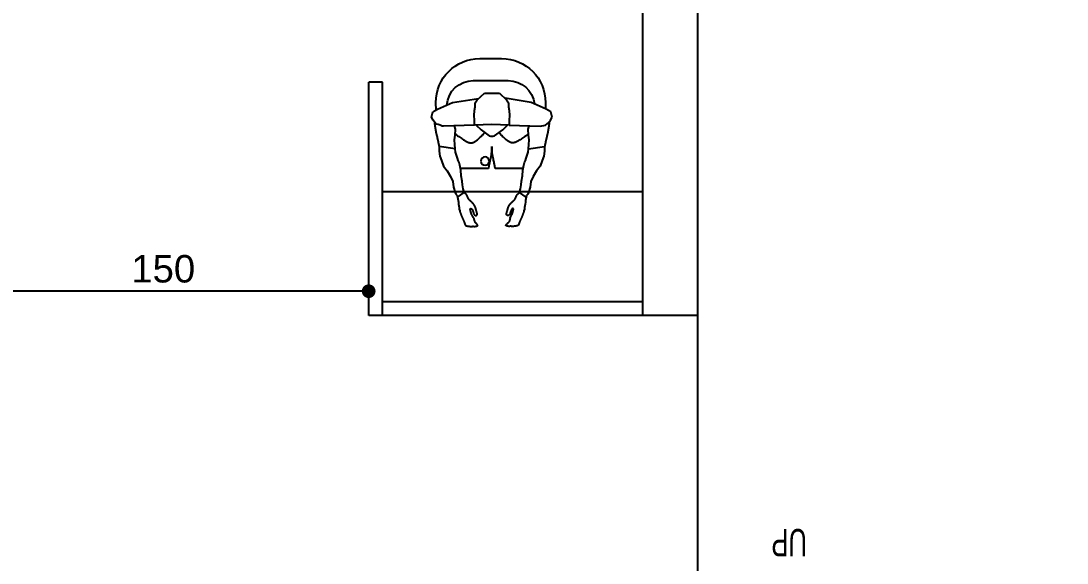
# Model space of a CAD drawing. Header units: centimetres. Extents: x 370416 to 395283, y 44791 to 69658.
# Drawn here: x 380770.8 to 381152.2, y 56873.3 to 57070.8 of the extents above; entities that cross this region are included whole.
import ezdxf

# ---------------------------------------------------------------- set-up
doc = ezdxf.new("R2010")
doc.units = ezdxf.units.CM
doc.header["$PDMODE"] = 2
doc.header["$PDSIZE"] = -10
doc.layers.add('A-DIM', color=2, linetype='Continuous')
doc.layers.add('AR-FURNITURE', color=251, linetype='Continuous')
doc.styles.add('DTL RAA50', font='GOTHIC.TTF', dxfattribs={"width": 0.7, "height": 12})
doc.styles.add('TREE', font='arial.ttf')
doc.dimstyles.new('arc', dxfattribs={"dimtxt": 10, "dimasz": 5, "dimexe": 15, "dimexo": 2.5, "dimgap": 3, "dimtad": 1, "dimdec": 0, "dimzin": 0, "dimtxsty": 'TREE', "dimblk": 'DOT', "dimcen": 15, "dimdle": 0.5, "dimclrd": 256, "dimclre": 8, "dimclrt": 256, "dimadec": 0, "dimazin": 0, "dimtfac": 1, "dimtdec": 0, "dimtofl": 0, "dimtmove": 1, "dimatfit": 0, "dimldrblk": 'DOT', "dimfxl": 20, "dimfxlon": 1, "dimtolj": 1, "dimtzin": 0, "dimlwd": -1, "dimlwe": 0, "dimarcsym": 0})

# ---------------------------------------------------------------- blocks, each defined once
blk = doc.blocks.new('A$Cadff0312')
at = {"layer": 'AR-FURNITURE', "color": 15}
for p, q in [((329.5, 764.2), (229.5, 764.2)), ((359.5, 664.2), (199.5, 664.2)), ((95.3, 564.9), (213.7, 583.6)), ((207.8, 576), (198.3, 562.2)), ((240.1, 606.3), (207.8, 576)), ((213.7, 583.6), (216.4, 584.1)), ((274.3, 606.3), (240.1, 606.3)), ((240.1, 606.3), (240.1, 606.3)), ((308.4, 606.3), (274.3, 606.3)), ((340.7, 576), (308.4, 606.3)), ((308.4, 606.3), (308.4, 606.3)), ((334.6, 582.8), (333.3, 583)), ((453.1, 564.6), (334.6, 582.8)), ((350.2, 562.2), (340.7, 576)), ((4.8, 521.1), (16.8, 528.1)), ((16.8, 528.1), (26.7, 533.8)), ((26.7, 533.8), (95.3, 564.9)), ((29.5, 564.2), (30, 535.3)), ((95.3, 564.9), (95.3, 564.9)), ((195.8, 527.7), (193.3, 505.7)), ((197.6, 544.3), (195.8, 527.7)), ((198.3, 562.2), (197.6, 544.3)), ((350.9, 544.3), (350.2, 562.2)), ((352.8, 527.7), (350.9, 544.3)), ((355.2, 505.7), (352.8, 527.7)), ((521.8, 533.8), (453.1, 564.6)), ((453.1, 564.6), (453.1, 564.6)), ((531.8, 528.1), (521.8, 533.8)), ((528.4, 529.9), (529.5, 564.2)), ((543.7, 521.1), (531.8, 528.1)), ((0, 496.9), (2.6, 509.6)), ((6.9, 483.7), (0, 496.9)), ((2.6, 509.6), (4.8, 521.1)), ((14.6, 473.4), (6.9, 483.7)), ((193.3, 505.7), (195.8, 483.5)), ((195.8, 483.5), (195.8, 461.3)), ((352.8, 483.5), (355.2, 505.7)), ((352.8, 461.3), (352.8, 483.5)), ((533.9, 473.4), (541.6, 483.7)), ((541.6, 483.7), (548.5, 496.9)), ((546, 509.6), (543.7, 521.1)), ((548.5, 496.9), (546, 509.6)), ((13.1, 475.4), (13.1, 475.3)), ((13.1, 475.3), (13.3, 472.3)), ((13.3, 472.3), (13.5, 469.3)), ((13.5, 469.3), (13.7, 466.3)), ((13.7, 466.3), (14, 463.3)), ((14, 463.3), (14.3, 460.4)), ((14.3, 460.4), (14.7, 457.4)), ((29, 461), (14.6, 473.4)), ((14.7, 457.4), (15.1, 454.4)), ((15.1, 454.4), (15.5, 451.5)), ((15.5, 451.5), (16, 448.5)), ((16, 448.5), (16.4, 445.6)), ((16.4, 445.6), (16.9, 442.6)), ((16.9, 442.6), (17.5, 439.7)), ((17.5, 439.7), (18, 436.7)), ((18, 436.7), (18.6, 433.8)), ((18.6, 433.8), (19.2, 430.8)), ((19.2, 430.8), (19.8, 427.9)), ((54.1, 456), (29, 461)), ((29, 461), (29, 461)), ((195.8, 461.6), (54.1, 456)), ((108.5, 442.3), (103.9, 457.9)), ((107.1, 415.6), (108.5, 442.3)), ((108.5, 442.3), (108.5, 442.3)), ((195.8, 461.3), (274.3, 464.5)), ((224.5, 439.9), (202.8, 461.6)), ((224.5, 439.9), (224.5, 439.9)), ((262.2, 413), (224.5, 439.9)), ((274.3, 464.5), (352.8, 461.3)), ((323.6, 439.9), (286, 413)), ((345.4, 461.6), (323.6, 439.9)), ((323.6, 439.9), (323.6, 439.9)), ((352.8, 461.6), (494.5, 456)), ((440, 442.3), (444.6, 457.9)), ((441.5, 415.6), (440, 442.3)), ((440, 442.3), (440, 442.3)), ((494.5, 456), (499.9, 456)), ((499.9, 456), (509.7, 461.3)), ((499.9, 456), (499.9, 456)), ((509.7, 461.3), (518.1, 464.7)), ((518.1, 464.7), (528.4, 466.1)), ((528.4, 466.1), (533.9, 473.4)), ((529.3, 430.8), (528.7, 427.9)), ((529.9, 433.8), (529.3, 430.8)), ((530.5, 436.7), (529.9, 433.8)), ((531, 439.7), (530.5, 436.7)), ((531.6, 442.6), (531, 439.7)), ((532.1, 445.6), (531.6, 442.6)), ((532.6, 448.5), (532.1, 445.6)), ((533, 451.5), (532.6, 448.5)), ((533.4, 454.4), (533, 451.5)), ((533.8, 457.4), (533.4, 454.4)), ((534.2, 460.4), (533.8, 457.4)), ((534.5, 463.3), (534.2, 460.4)), ((534.8, 466.3), (534.5, 463.3)), ((535, 469.3), (534.8, 466.3)), ((535.2, 472.3), (535, 469.3)), ((535.4, 475.3), (535.2, 472.3)), ((535.4, 475.4), (535.4, 475.3)), ((19.8, 427.9), (20.4, 425)), ((20.4, 425), (21.1, 422)), ((21.1, 422), (21.7, 419.1)), ((21.7, 419.1), (22.4, 416.2)), ((22.4, 416.2), (23, 413.2)), ((23, 413.2), (23.7, 410.3)), ((23.7, 410.3), (24.4, 407.4)), ((24.4, 407.4), (25.1, 404.4)), ((25.1, 404.4), (25.8, 401.5)), ((25.8, 401.5), (26.4, 398.6)), ((26.4, 398.6), (27.1, 395.6)), ((27.1, 395.6), (27.8, 392.7)), ((27.8, 392.7), (28.5, 389.8)), ((28.5, 389.8), (29.1, 386.8)), ((29.1, 386.8), (29.8, 383.9)), ((29.8, 383.9), (30.4, 381)), ((103.6, 394.9), (107.1, 415.6)), ((105, 373.7), (103.6, 394.9)), ((107.3, 420.9), (112.7, 417)), ((112.7, 417), (118.1, 413.2)), ((118.1, 413.2), (123.3, 409.5)), ((123.3, 409.5), (128.1, 406.1)), ((128.1, 406.1), (132.8, 402.9)), ((132.8, 402.9), (137.1, 399.9)), ((137.1, 399.9), (141.3, 397.1)), ((141.3, 397.1), (145.3, 394.5)), ((145.3, 394.5), (149.1, 392.2)), ((149.1, 392.2), (152.7, 390)), ((152.7, 390), (156.1, 388.1)), ((156.1, 388.1), (159.4, 386.5)), ((159.4, 386.5), (162.6, 385)), ((162.6, 385), (165.6, 383.7)), ((165.6, 383.7), (168.5, 382.7)), ((168.5, 382.7), (171.3, 381.9)), ((171.3, 381.9), (174.1, 381.4)), ((174.1, 381.4), (176.8, 381)), ((184.5, 381.3), (187.1, 381.9)), ((187.1, 381.9), (189.6, 382.7)), ((189.6, 382.7), (192.2, 383.7)), ((192.2, 383.7), (194.8, 384.9)), ((194.8, 384.9), (197.4, 386.4)), ((197.4, 386.4), (200.1, 388)), ((200.1, 388), (202.8, 390)), ((202.8, 390), (205.6, 392.1)), ((205.6, 392.1), (208.6, 394.5)), ((208.6, 394.5), (211.6, 397.1)), ((211.6, 397.1), (214.8, 400)), ((214.8, 400), (218, 403)), ((218, 403), (221.5, 406.4)), ((221.5, 406.4), (225.1, 409.9)), ((225.1, 409.9), (228.9, 413.7)), ((228.9, 413.7), (232.8, 417.7)), ((232.8, 417.7), (237, 421.9)), ((237, 421.9), (242.2, 427.2)), ((268.6, 411.1), (262.2, 413)), ((268.6, 411.1), (268.6, 411.1)), ((279.6, 411.1), (268.6, 411.1)), ((286, 413), (279.6, 411.1)), ((279.6, 411.1), (279.6, 411.1)), ((311.5, 421.9), (306.2, 427.4)), ((315.7, 417.7), (311.5, 421.9)), ((319.7, 413.7), (315.7, 417.7)), ((323.4, 409.9), (319.7, 413.7)), ((327, 406.4), (323.4, 409.9)), ((330.5, 403), (327, 406.4)), ((333.8, 400), (330.5, 403)), ((336.9, 397.1), (333.8, 400)), ((340, 394.5), (336.9, 397.1)), ((342.9, 392.1), (340, 394.5)), ((345.7, 390), (342.9, 392.1)), ((348.5, 388), (345.7, 390)), ((351.1, 386.4), (348.5, 388)), ((353.8, 384.9), (351.1, 386.4)), ((356.3, 383.7), (353.8, 384.9)), ((358.9, 382.7), (356.3, 383.7)), ((361.4, 381.9), (358.9, 382.7)), ((364, 381.3), (361.4, 381.9)), ((374.4, 381.4), (371.7, 381)), ((377.2, 381.9), (374.4, 381.4)), ((380, 382.7), (377.2, 381.9)), ((382.9, 383.7), (380, 382.7)), ((386, 385), (382.9, 383.7)), ((389.1, 386.5), (386, 385)), ((392.4, 388.1), (389.1, 386.5)), ((395.8, 390), (392.4, 388.1)), ((399.5, 392.2), (395.8, 390)), ((403.2, 394.5), (399.5, 392.2)), ((407.2, 397.1), (403.2, 394.5)), ((411.4, 399.9), (407.2, 397.1)), ((415.8, 402.9), (411.4, 399.9)), ((420.4, 406.1), (415.8, 402.9)), ((425.3, 409.5), (420.4, 406.1)), ((430.4, 413.2), (425.3, 409.5)), ((435.8, 417), (430.4, 413.2)), ((441.2, 420.9), (435.8, 417)), ((444.9, 394.9), (441.5, 415.6)), ((443.5, 373.7), (444.9, 394.9)), ((518.7, 383.9), (518.1, 381)), ((519.4, 386.8), (518.7, 383.9)), ((520.1, 389.8), (519.4, 386.8)), ((520.7, 392.7), (520.1, 389.8)), ((521.4, 395.6), (520.7, 392.7)), ((522.1, 398.6), (521.4, 395.6)), ((522.8, 401.5), (522.1, 398.6)), ((523.4, 404.4), (522.8, 401.5)), ((524.1, 407.4), (523.4, 404.4)), ((524.8, 410.3), (524.1, 407.4)), ((525.5, 413.2), (524.8, 410.3)), ((526.1, 416.2), (525.5, 413.2)), ((526.8, 419.1), (526.1, 416.2)), ((527.5, 422), (526.8, 419.1)), ((528.1, 425), (527.5, 422)), ((528.7, 427.9), (528.1, 425)), ((30.4, 381), (31, 378)), ((31, 378), (31.6, 375.1)), ((31.6, 375.1), (32.2, 372.2)), ((32.2, 372.2), (32.8, 369.2)), ((32.8, 369.2), (33.4, 366.3)), ((33.4, 366.3), (33.9, 363.3)), ((33.9, 363.3), (34.1, 342.4)), ((107.1, 352.9), (33.9, 363.3)), ((34.1, 342.4), (36.7, 320.5)), ((107.1, 352.9), (105, 373.7)), ((108.5, 338.5), (107.1, 352.9)), ((113.6, 324.9), (108.5, 338.5)), ((176.8, 381), (179.4, 380.9)), ((179.4, 380.9), (182, 381)), ((182, 381), (184.5, 381.3)), ((272, 333.1), (272.9, 341.9)), ((272.9, 341.9), (273.7, 351.9)), ((273.7, 351.9), (274.3, 363.3)), ((274.3, 363.3), (274.8, 351.5)), ((274.8, 351.5), (275.6, 341.1)), ((275.6, 341.1), (276.7, 332)), ((366.5, 381), (364, 381.3)), ((369.1, 380.9), (366.5, 381)), ((371.7, 381), (369.1, 380.9)), ((435, 324.9), (440, 338.5)), ((440, 338.5), (441.5, 352.9)), ((441.5, 352.9), (443.5, 373.7)), ((441.5, 352.9), (514.6, 363.3)), ((514.4, 342.4), (511.8, 320.5)), ((514.6, 363.3), (514.4, 342.4)), ((515.1, 366.3), (514.6, 363.3)), ((515.7, 369.2), (515.1, 366.3)), ((516.3, 372.2), (515.7, 369.2)), ((516.9, 375.1), (516.3, 372.2)), ((517.5, 378), (516.9, 375.1)), ((518.1, 381), (517.5, 378)), ((36.7, 320.5), (44.4, 300.6)), ((44.4, 300.6), (54.5, 274.4)), ((117.5, 311.1), (113.6, 324.9)), ((120.5, 300.5), (117.5, 311.1)), ((125.8, 290.5), (120.5, 300.5)), ((128, 279.7), (125.8, 290.5)), ((262.5, 284), (263.2, 288)), ((263.2, 288), (264.1, 292.3)), ((264.1, 292.3), (265.1, 296.9)), ((265.1, 296.9), (266.1, 301.7)), ((266.1, 301.7), (267.3, 306.8)), ((267.3, 306.8), (268.5, 312.4)), ((268.5, 312.4), (269.7, 318.5)), ((269.7, 318.5), (270.9, 325.3)), ((270.9, 325.3), (272, 333.1)), ((276.7, 332), (277.8, 323.8)), ((277.8, 323.8), (279.1, 316.4)), ((279.1, 316.4), (280.4, 309.6)), ((280.4, 309.6), (281.8, 303.2)), ((281.8, 303.2), (283.1, 297)), ((283.1, 297), (284.6, 289.7)), ((284.6, 289.7), (287.2, 275.6)), ((420.6, 279.7), (422.7, 290.5)), ((422.7, 290.5), (428, 300.5)), ((428, 300.5), (431, 311.1)), ((431, 311.1), (435, 324.9)), ((504.2, 300.6), (494.1, 274.4)), ((511.8, 320.5), (504.2, 300.6)), ((54.5, 274.4), (70.3, 253.3)), ((70.3, 253.3), (86.2, 227.5)), ((132.8, 255.6), (128, 279.7)), ((131.1, 264.2), (258.9, 264.2)), ((134.4, 230.9), (132.8, 255.6)), ((258.9, 264.2), (259.7, 268.5)), ((259.7, 268.5), (260.3, 271.7)), ((260.3, 271.7), (260.7, 274.2)), ((260.7, 274.2), (261.2, 277.1)), ((261.2, 277.1), (261.8, 280.4)), ((261.8, 280.4), (262.5, 284)), ((287.2, 275.6), (289.3, 264.2)), ((289.3, 264.2), (417.5, 264.2)), ((414.2, 230.9), (415.7, 255.6)), ((415.7, 255.6), (420.6, 279.7)), ((478.2, 253.3), (462.4, 227.5)), ((494.1, 274.4), (478.2, 253.3)), ((86.2, 227.5), (96.2, 204.1)), ((96.2, 204.1), (99, 178.4)), ((138.4, 206.6), (134.4, 230.9)), ((141.3, 189), (138.4, 206.6)), ((407.2, 189), (410.1, 206.6)), ((410.1, 206.6), (414.2, 230.9)), ((452.4, 204.1), (449.5, 178.4)), ((462.4, 227.5), (452.4, 204.1)), ((99, 178.4), (107.1, 154.3)), ((107.1, 154.3), (109.5, 146.9)), ((109.5, 146.9), (115.6, 141)), ((117.5, 133.4), (148.9, 154.3)), ((143.2, 171.2), (141.3, 189)), ((148.9, 154.3), (143.2, 171.2)), ((149.6, 152.7), (148.9, 154.3)), ((150.8, 151.2), (149.6, 152.7)), ((152.1, 150), (150.8, 151.2)), ((153.6, 148.8), (152.1, 150)), ((155.2, 147.7), (153.6, 148.8)), ((156.7, 146.6), (155.2, 147.7)), ((158.1, 145.3), (156.7, 146.6)), ((159.3, 143.9), (158.1, 145.3)), ((159.6, 143.4), (159.3, 143.9)), ((160, 142.8), (159.6, 143.4)), ((388.6, 142.8), (388.9, 143.4)), ((388.9, 143.4), (389.2, 143.9)), ((389.2, 143.9), (390.4, 145.3)), ((390.4, 145.3), (391.8, 146.6)), ((391.8, 146.6), (393.3, 147.7)), ((393.3, 147.7), (394.9, 148.8)), ((394.9, 148.8), (396.4, 150)), ((396.4, 150), (397.7, 151.2)), ((397.7, 151.2), (398.9, 152.7)), ((398.9, 152.7), (399.7, 154.3)), ((399.7, 154.3), (405.3, 171.2)), ((431, 133.4), (399.7, 154.3)), ((405.3, 171.2), (407.2, 189)), ((439, 146.9), (432.9, 141)), ((441.5, 154.3), (439, 146.9)), ((449.5, 178.4), (441.5, 154.3)), ((115.6, 141), (117.5, 133.4)), ((117.5, 133.4), (119.2, 125.6)), ((119.2, 125.6), (120.5, 117.8)), ((120.5, 117.8), (121.6, 109.9)), ((121.6, 109.9), (122.6, 102)), ((122.6, 102), (123.6, 94.1)), ((160.3, 142.3), (160, 142.8)), ((160.6, 141.8), (160.3, 142.3)), ((160.8, 141.3), (160.6, 141.8)), ((161.1, 140.8), (160.8, 141.3)), ((161.4, 140.2), (161.1, 140.8)), ((161.7, 139.7), (161.4, 140.2)), ((161.9, 139.1), (161.7, 139.7)), ((162.2, 138.6), (161.9, 139.1)), ((162.4, 138), (162.2, 138.6)), ((162.7, 137.5), (162.4, 138)), ((162.9, 136.9), (162.7, 137.5)), ((163.1, 136.4), (162.9, 136.9)), ((163.4, 135.8), (163.1, 136.4)), ((163.6, 135.3), (163.4, 135.8)), ((163.8, 134.7), (163.6, 135.3)), ((164.1, 134.2), (163.8, 134.7)), ((164.3, 133.6), (164.1, 134.2)), ((164.5, 133), (164.3, 133.6)), ((164.7, 132.5), (164.5, 133)), ((165, 131.9), (164.7, 132.5)), ((165.2, 131.4), (165, 131.9)), ((165.4, 130.8), (165.2, 131.4)), ((165.7, 130.3), (165.4, 130.8)), ((165.9, 129.7), (165.7, 130.3)), ((166.2, 129.2), (165.9, 129.7)), ((166.4, 128.6), (166.2, 129.2)), ((166.7, 128.1), (166.4, 128.6)), ((167, 127.5), (166.7, 128.1)), ((167.2, 127), (167, 127.5)), ((167.5, 126.5), (167.2, 127)), ((167.8, 126), (167.5, 126.5)), ((168.1, 125.4), (167.8, 126)), ((168.4, 124.9), (168.1, 125.4)), ((168.7, 124.4), (168.4, 124.9)), ((169.1, 123.9), (168.7, 124.4)), ((169.4, 123.4), (169.1, 123.9)), ((169.8, 123), (169.4, 123.4)), ((170.2, 122.4), (169.8, 123)), ((170.7, 121.8), (170.2, 122.4)), ((171.2, 121.2), (170.7, 121.8)), ((171.7, 120.6), (171.2, 121.2)), ((172.2, 120), (171.7, 120.6)), ((172.7, 119.5), (172.2, 120)), ((173.2, 118.9), (172.7, 119.5)), ((173.7, 118.4), (173.2, 118.9)), ((174.3, 117.9), (173.7, 118.4)), ((174.8, 117.3), (174.3, 117.9)), ((175.4, 116.8), (174.8, 117.3)), ((175.9, 116.3), (175.4, 116.8)), ((176.5, 115.8), (175.9, 116.3)), ((177.1, 115.3), (176.5, 115.8)), ((177.6, 114.8), (177.1, 115.3)), ((178.2, 114.3), (177.6, 114.8)), ((178.8, 113.8), (178.2, 114.3)), ((179.3, 113.3), (178.8, 113.8)), ((179.9, 112.8), (179.3, 113.3)), ((180.5, 112.3), (179.9, 112.8)), ((181.1, 111.8), (180.5, 112.3)), ((181.6, 111.3), (181.1, 111.8)), ((182.2, 110.8), (181.6, 111.3)), ((182.8, 110.2), (182.2, 110.8)), ((183.4, 109.7), (182.8, 110.2)), ((183.9, 109.2), (183.4, 109.7)), ((184.5, 108.7), (183.9, 109.2)), ((185, 108.2), (184.5, 108.7)), ((185.6, 107.7), (185, 108.2)), ((186.1, 107.1), (185.6, 107.7)), ((186.7, 106.6), (186.1, 107.1)), ((187.2, 106.1), (186.7, 106.6)), ((187.7, 105.5), (187.2, 106.1)), ((188.2, 105), (187.7, 105.5)), ((188.7, 104.4), (188.2, 105)), ((189.2, 103.8), (188.7, 104.4)), ((189.7, 103.3), (189.2, 103.8)), ((190.2, 102.7), (189.7, 103.3)), ((190.7, 102.1), (190.2, 102.7)), ((191, 101.6), (190.7, 102.1)), ((191.4, 101.1), (191, 101.6)), ((191.7, 100.6), (191.4, 101.1)), ((192.1, 100.1), (191.7, 100.6)), ((192.4, 99.6), (192.1, 100.1)), ((192.8, 99.1), (192.4, 99.6)), ((193.1, 98.6), (192.8, 99.1)), ((193.5, 98.1), (193.1, 98.6)), ((193.8, 97.6), (193.5, 98.1)), ((194.1, 97.1), (193.8, 97.6)), ((194.5, 96.6), (194.1, 97.1)), ((194.8, 96.1), (194.5, 96.6)), ((195.1, 95.6), (194.8, 96.1)), ((195.4, 95.1), (195.1, 95.6)), ((353.1, 95.1), (353.4, 95.6)), ((353.4, 95.6), (353.7, 96.1)), ((353.7, 96.1), (354.1, 96.6)), ((354.1, 96.6), (354.4, 97.1)), ((354.4, 97.1), (354.7, 97.6)), ((354.7, 97.6), (355.1, 98.1)), ((355.1, 98.1), (355.4, 98.6)), ((355.4, 98.6), (355.7, 99.1)), ((355.7, 99.1), (356.1, 99.6)), ((356.1, 99.6), (356.4, 100.1)), ((356.4, 100.1), (356.8, 100.6)), ((356.8, 100.6), (357.1, 101.1)), ((357.1, 101.1), (357.5, 101.6)), ((357.5, 101.6), (357.9, 102.1)), ((357.9, 102.1), (358.3, 102.7)), ((358.3, 102.7), (358.8, 103.3)), ((358.8, 103.3), (359.3, 103.8)), ((359.3, 103.8), (359.8, 104.4)), ((359.8, 104.4), (360.3, 105)), ((360.3, 105), (360.8, 105.5)), ((360.8, 105.5), (361.3, 106.1)), ((361.3, 106.1), (361.8, 106.6)), ((361.8, 106.6), (362.4, 107.1)), ((362.4, 107.1), (362.9, 107.7)), ((362.9, 107.7), (363.5, 108.2)), ((363.5, 108.2), (364, 108.7)), ((364, 108.7), (364.6, 109.2)), ((364.6, 109.2), (365.2, 109.7)), ((365.2, 109.7), (365.7, 110.2)), ((365.7, 110.2), (366.3, 110.8)), ((366.3, 110.8), (366.9, 111.3)), ((366.9, 111.3), (367.4, 111.8)), ((367.4, 111.8), (368, 112.3)), ((368, 112.3), (368.6, 112.8)), ((368.6, 112.8), (369.2, 113.3)), ((369.2, 113.3), (369.8, 113.8)), ((369.8, 113.8), (370.3, 114.3)), ((370.3, 114.3), (370.9, 114.8)), ((370.9, 114.8), (371.5, 115.3)), ((371.5, 115.3), (372, 115.8)), ((372, 115.8), (372.6, 116.3)), ((372.6, 116.3), (373.1, 116.8)), ((373.1, 116.8), (373.7, 117.3)), ((373.7, 117.3), (374.2, 117.9)), ((374.2, 117.9), (374.8, 118.4)), ((374.8, 118.4), (375.3, 118.9)), ((375.3, 118.9), (375.8, 119.5)), ((375.8, 119.5), (376.3, 120)), ((376.3, 120), (376.8, 120.6)), ((376.8, 120.6), (377.3, 121.2)), ((377.3, 121.2), (377.8, 121.8)), ((377.8, 121.8), (378.3, 122.4)), ((378.3, 122.4), (378.8, 123)), ((378.8, 123), (379.1, 123.4)), ((379.1, 123.4), (379.5, 123.9)), ((379.5, 123.9), (379.8, 124.4)), ((379.8, 124.4), (380.1, 124.9)), ((380.1, 124.9), (380.4, 125.4)), ((380.4, 125.4), (380.7, 126)), ((380.7, 126), (381, 126.5)), ((381, 126.5), (381.3, 127)), ((381.3, 127), (381.6, 127.5)), ((381.6, 127.5), (381.8, 128.1)), ((381.8, 128.1), (382.1, 128.6)), ((382.1, 128.6), (382.3, 129.2)), ((382.3, 129.2), (382.6, 129.7)), ((382.6, 129.7), (382.8, 130.3)), ((382.8, 130.3), (383.1, 130.8)), ((383.1, 130.8), (383.3, 131.4)), ((383.3, 131.4), (383.5, 131.9)), ((383.5, 131.9), (383.8, 132.5)), ((383.8, 132.5), (384, 133)), ((384, 133), (384.2, 133.6)), ((384.2, 133.6), (384.5, 134.2)), ((384.5, 134.2), (384.7, 134.7)), ((384.7, 134.7), (384.9, 135.3)), ((384.9, 135.3), (385.2, 135.8)), ((385.2, 135.8), (385.4, 136.4)), ((385.4, 136.4), (385.6, 136.9)), ((385.6, 136.9), (385.9, 137.5)), ((385.9, 137.5), (386.1, 138)), ((386.1, 138), (386.4, 138.6)), ((386.4, 138.6), (386.6, 139.1)), ((386.6, 139.1), (386.9, 139.7)), ((386.9, 139.7), (387.1, 140.2)), ((387.1, 140.2), (387.4, 140.8)), ((387.4, 140.8), (387.7, 141.3)), ((387.7, 141.3), (388, 141.8)), ((388, 141.8), (388.3, 142.3)), ((388.3, 142.3), (388.6, 142.8)), ((426, 102), (425, 94.1)), ((426.9, 109.9), (426, 102)), ((428, 117.8), (426.9, 109.9)), ((429.3, 125.6), (428, 117.8)), ((431, 133.4), (429.3, 125.6)), ((432.9, 141), (431, 133.4)), ((123.6, 94.1), (124.7, 86.2)), ((124.7, 86.2), (126.1, 78.4)), ((126.1, 78.4), (128, 70.7)), ((128, 70.7), (128.3, 69.3)), ((128.3, 69.3), (128.7, 67.9)), ((128.7, 67.9), (129.2, 66.5)), ((129.2, 66.5), (129.6, 65.2)), ((129.6, 65.2), (130, 63.8)), ((130, 63.8), (130.5, 62.4)), ((130.5, 62.4), (130.9, 61.1)), ((130.9, 61.1), (131.4, 59.7)), ((131.4, 59.7), (131.9, 58.3)), ((131.9, 58.3), (132.4, 57)), ((132.4, 57), (132.9, 55.6)), ((132.9, 55.6), (133.4, 54.3)), ((133.4, 54.3), (133.9, 52.9)), ((133.9, 52.9), (134.5, 51.6)), ((134.5, 51.6), (135, 50.3)), ((135, 50.3), (135.5, 48.9)), ((135.5, 48.9), (136.1, 47.6)), ((176.2, 79.6), (176.3, 80.1)), ((176.2, 79.1), (176.2, 79.6)), ((176.2, 78.5), (176.2, 79.1)), ((176.2, 77.9), (176.2, 78.5)), ((176.2, 77.3), (176.2, 77.9)), ((176.2, 76.6), (176.2, 77.3)), ((176.3, 75.9), (176.2, 76.6)), ((176.3, 80.1), (176.5, 80.5)), ((176.4, 75.2), (176.3, 75.9)), ((176.6, 74.4), (176.4, 75.2)), ((176.5, 80.5), (176.6, 80.8)), ((176.6, 80.8), (176.8, 81.2)), ((176.7, 73.6), (176.6, 74.4)), ((176.9, 72.9), (176.7, 73.6)), ((176.8, 81.2), (177.1, 81.4)), ((177, 72.1), (176.9, 72.9)), ((177.2, 71.2), (177, 72.1)), ((177.1, 81.4), (177.4, 81.6)), ((177.4, 70.4), (177.2, 71.2)), ((177.4, 81.6), (177.7, 81.7)), ((177.6, 69.6), (177.4, 70.4)), ((177.8, 68.8), (177.6, 69.6)), ((177.7, 81.7), (178.1, 81.8)), ((178.1, 68), (177.8, 68.8)), ((178.1, 81.8), (178.6, 81.7)), ((178.3, 67.2), (178.1, 68)), ((178.5, 66.4), (178.3, 67.2)), ((178.7, 65.6), (178.5, 66.4)), ((178.6, 81.7), (179.1, 81.6)), ((178.9, 64.8), (178.7, 65.6)), ((179.2, 64.1), (178.9, 64.8)), ((179.1, 81.6), (179.6, 81.4)), ((179.4, 63.4), (179.2, 64.1)), ((179.6, 62.7), (179.4, 63.4)), ((179.6, 81.4), (180.2, 81.2)), ((179.7, 62), (179.6, 62.7)), ((179.9, 61.4), (179.7, 62)), ((180.1, 60.8), (179.9, 61.4)), ((180.2, 60.3), (180.1, 60.8)), ((180.2, 81.2), (181.1, 80.7)), ((180.4, 59.7), (180.2, 60.3)), ((180.5, 59.1), (180.4, 59.7)), ((180.7, 58.5), (180.5, 59.1)), ((180.9, 58), (180.7, 58.5)), ((181.1, 57.4), (180.9, 58)), ((181.1, 80.7), (181.9, 80.1)), ((181.3, 56.9), (181.1, 57.4)), ((181.6, 56.3), (181.3, 56.9)), ((181.8, 55.8), (181.6, 56.3)), ((182, 55.2), (181.8, 55.8)), ((181.9, 80.1), (182.6, 79.5)), ((182.3, 54.7), (182, 55.2)), ((182.6, 54.1), (182.3, 54.7)), ((182.6, 79.5), (183.3, 78.8)), ((182.8, 53.6), (182.6, 54.1)), ((183.1, 53.1), (182.8, 53.6)), ((183.4, 52.5), (183.1, 53.1)), ((183.3, 78.8), (183.9, 78.1)), ((183.7, 52), (183.4, 52.5)), ((184, 51.5), (183.7, 52)), ((183.9, 78.1), (184.5, 77.3)), ((184.3, 51), (184, 51.5)), ((184.6, 50.5), (184.3, 51)), ((184.5, 77.3), (185.1, 76.4)), ((184.9, 49.9), (184.6, 50.5)), ((185.2, 49.4), (184.9, 49.9)), ((185.1, 76.4), (185.6, 75.5)), ((185.5, 48.9), (185.2, 49.4)), ((185.8, 48.4), (185.5, 48.9)), ((185.6, 75.5), (186.1, 74.6)), ((186.2, 47.9), (185.8, 48.4)), ((186.1, 74.6), (186.5, 73.6)), ((186.5, 47.3), (186.2, 47.9)), ((186.5, 73.6), (186.9, 72.6)), ((186.9, 72.6), (187.3, 71.5)), ((187.3, 71.5), (187.7, 70.5)), ((187.7, 70.5), (188.1, 69.4)), ((188.1, 69.4), (188.4, 68.3)), ((188.4, 68.3), (188.8, 67.2)), ((188.8, 67.2), (189.1, 66.1)), ((189.1, 66.1), (189.4, 65)), ((189.4, 65), (189.7, 63.9)), ((189.7, 63.9), (190, 62.8)), ((190, 62.8), (190.4, 61.7)), ((190.4, 61.7), (190.7, 60.6)), ((190.7, 60.6), (191.1, 59.6)), ((191.1, 59.6), (191.4, 58.6)), ((191.4, 58.6), (191.8, 57.6)), ((191.8, 57.6), (192.2, 56.7)), ((192.2, 56.7), (192.6, 55.8)), ((192.6, 55.8), (193.1, 54.9)), ((193.1, 54.9), (193.6, 54.1)), ((193.6, 54.1), (194.1, 53.3)), ((194.1, 53.3), (194.7, 52.6)), ((194.7, 52.6), (195.3, 52)), ((195.3, 52), (196, 51.5)), ((195.7, 94.5), (195.4, 95.1)), ((196, 94), (195.7, 94.5)), ((196.3, 93.5), (196, 94)), ((196, 51.5), (196.7, 51)), ((196.6, 92.9), (196.3, 93.5)), ((196.9, 92.4), (196.6, 92.9)), ((196.7, 51), (197.5, 50.6)), ((197.2, 91.9), (196.9, 92.4)), ((197.5, 91.3), (197.2, 91.9)), ((197.7, 90.8), (197.5, 91.3)), ((197.5, 50.6), (198.3, 50.2)), ((198, 90.3), (197.7, 90.8)), ((198.3, 89.7), (198, 90.3)), ((198.5, 89.2), (198.3, 89.7)), ((198.3, 50.2), (199.2, 50)), ((198.8, 88.6), (198.5, 89.2)), ((199, 88), (198.8, 88.6)), ((199.2, 87.5), (199, 88)), ((199.4, 86.9), (199.2, 87.5)), ((199.2, 50), (200.1, 49.9)), ((199.6, 86.4), (199.4, 86.9)), ((199.8, 85.8), (199.6, 86.4)), ((200, 85.2), (199.8, 85.8)), ((200.2, 84.7), (200, 85.2)), ((200.1, 49.9), (201.1, 49.8)), ((200.4, 84.1), (200.2, 84.7)), ((200.6, 83.5), (200.4, 84.1)), ((200.7, 82.9), (200.6, 83.5)), ((200.9, 82.3), (200.7, 82.9)), ((201, 81.7), (200.9, 82.3)), ((201.1, 81.2), (201, 81.7)), ((201.3, 80.3), (201.1, 81.2)), ((201.1, 49.8), (202, 49.8)), ((201.5, 79.5), (201.3, 80.3)), ((201.7, 78.6), (201.5, 79.5)), ((202, 77.7), (201.7, 78.6)), ((202.2, 76.7), (202, 77.7)), ((202, 49.8), (202.9, 50)), ((202.5, 75.8), (202.2, 76.7)), ((202.8, 74.8), (202.5, 75.8)), ((203.2, 73.7), (202.8, 74.8)), ((202.9, 50), (203.6, 50.2)), ((203.5, 72.7), (203.2, 73.7)), ((203.8, 71.7), (203.5, 72.7)), ((203.6, 50.2), (204.3, 50.4)), ((204.2, 70.6), (203.8, 71.7)), ((204.5, 69.5), (204.2, 70.6)), ((204.3, 50.4), (204.9, 50.8)), ((204.8, 68.5), (204.5, 69.5)), ((205.1, 67.4), (204.8, 68.5)), ((204.9, 50.8), (205.4, 51.2)), ((205.4, 66.3), (205.1, 67.4)), ((205.7, 65.3), (205.4, 66.3)), ((205.4, 51.2), (205.8, 51.7)), ((206, 64.2), (205.7, 65.3)), ((205.8, 51.7), (206.2, 52.2)), ((206.2, 63.2), (206, 64.2)), ((206.5, 62.1), (206.2, 63.2)), ((206.2, 52.2), (206.5, 52.8)), ((206.7, 61.1), (206.5, 62.1)), ((206.5, 52.8), (206.7, 53.4)), ((206.9, 60.1), (206.7, 61.1)), ((206.7, 53.4), (206.9, 54.1)), ((207, 59.2), (206.9, 60.1)), ((206.9, 54.1), (207.1, 54.9)), ((207.1, 58.2), (207, 59.2)), ((207.1, 57.3), (207.1, 58.2)), ((207.2, 56.5), (207.1, 57.3)), ((207.1, 55.6), (207.2, 56.5)), ((207.1, 54.9), (207.1, 55.6)), ((341.4, 58.2), (341.5, 59.2)), ((341.4, 57.3), (341.4, 58.2)), ((341.4, 56.5), (341.4, 57.3)), ((341.4, 55.6), (341.4, 56.5)), ((341.5, 54.9), (341.4, 55.6)), ((341.5, 59.2), (341.7, 60.1)), ((341.6, 54.1), (341.5, 54.9)), ((341.8, 53.4), (341.6, 54.1)), ((341.7, 60.1), (341.8, 61.1)), ((341.8, 61.1), (342, 62.1)), ((342, 52.8), (341.8, 53.4)), ((342, 62.1), (342.3, 63.2)), ((342.3, 52.2), (342, 52.8)), ((342.3, 63.2), (342.5, 64.2)), ((342.7, 51.7), (342.3, 52.2)), ((342.5, 64.2), (342.8, 65.3)), ((343.1, 51.2), (342.7, 51.7)), ((342.8, 65.3), (343.1, 66.3)), ((343.1, 66.3), (343.4, 67.4)), ((343.7, 50.8), (343.1, 51.2)), ((343.4, 67.4), (343.7, 68.5)), ((343.7, 68.5), (344, 69.5)), ((344.2, 50.4), (343.7, 50.8)), ((344, 69.5), (344.4, 70.6)), ((344.9, 50.2), (344.2, 50.4)), ((344.4, 70.6), (344.7, 71.7)), ((344.7, 71.7), (345, 72.7)), ((345.7, 50), (344.9, 50.2)), ((345, 72.7), (345.4, 73.7)), ((345.4, 73.7), (345.7, 74.8)), ((345.7, 74.8), (346, 75.8)), ((346.5, 49.8), (345.7, 50)), ((346, 75.8), (346.3, 76.7)), ((346.3, 76.7), (346.5, 77.7)), ((346.5, 77.7), (346.8, 78.6)), ((347.4, 49.8), (346.5, 49.8)), ((346.8, 78.6), (347, 79.5)), ((347, 79.5), (347.2, 80.3)), ((347.2, 80.3), (347.4, 81.2)), ((347.4, 81.2), (347.5, 81.7)), ((348.4, 49.9), (347.4, 49.8)), ((347.5, 81.7), (347.7, 82.3)), ((347.7, 82.3), (347.8, 82.9)), ((347.8, 82.9), (348, 83.5)), ((348, 83.5), (348.1, 84.1)), ((348.1, 84.1), (348.3, 84.7)), ((348.3, 84.7), (348.5, 85.2)), ((349.4, 50), (348.4, 49.9)), ((348.5, 85.2), (348.7, 85.8)), ((348.7, 85.8), (348.9, 86.4)), ((348.9, 86.4), (349.1, 86.9)), ((349.1, 86.9), (349.3, 87.5)), ((349.3, 87.5), (349.5, 88)), ((350.2, 50.2), (349.4, 50)), ((349.5, 88), (349.8, 88.6)), ((349.8, 88.6), (350, 89.2)), ((350, 89.2), (350.3, 89.7)), ((351.1, 50.6), (350.2, 50.2)), ((350.3, 89.7), (350.5, 90.3)), ((350.5, 90.3), (350.8, 90.8)), ((350.8, 90.8), (351, 91.3)), ((351, 91.3), (351.3, 91.9)), ((351.8, 51), (351.1, 50.6)), ((351.3, 91.9), (351.6, 92.4)), ((351.6, 92.4), (351.9, 92.9)), ((352.5, 51.5), (351.8, 51)), ((351.9, 92.9), (352.2, 93.5)), ((352.2, 93.5), (352.5, 94)), ((352.5, 94), (352.8, 94.5)), ((353.2, 52), (352.5, 51.5)), ((352.8, 94.5), (353.1, 95.1)), ((353.8, 52.6), (353.2, 52)), ((354.4, 53.3), (353.8, 52.6)), ((354.9, 54.1), (354.4, 53.3)), ((355.4, 54.9), (354.9, 54.1)), ((355.9, 55.8), (355.4, 54.9)), ((356.3, 56.7), (355.9, 55.8)), ((356.7, 57.6), (356.3, 56.7)), ((357.1, 58.6), (356.7, 57.6)), ((357.5, 59.6), (357.1, 58.6)), ((357.8, 60.6), (357.5, 59.6)), ((358.2, 61.7), (357.8, 60.6)), ((358.5, 62.8), (358.2, 61.7)), ((358.8, 63.9), (358.5, 62.8)), ((359.1, 65), (358.8, 63.9)), ((359.4, 66.1), (359.1, 65)), ((359.8, 67.2), (359.4, 66.1)), ((360.1, 68.3), (359.8, 67.2)), ((360.4, 69.4), (360.1, 68.3)), ((360.8, 70.5), (360.4, 69.4)), ((361.2, 71.5), (360.8, 70.5)), ((361.6, 72.6), (361.2, 71.5)), ((362, 73.6), (361.6, 72.6)), ((362.4, 74.6), (362, 73.6)), ((362.1, 47.3), (362.4, 47.9)), ((362.9, 75.5), (362.4, 74.6)), ((362.4, 47.9), (362.7, 48.4)), ((362.7, 48.4), (363, 48.9)), ((363.4, 76.4), (362.9, 75.5)), ((363, 48.9), (363.3, 49.4)), ((363.3, 49.4), (363.6, 49.9)), ((364, 77.3), (363.4, 76.4)), ((363.6, 49.9), (363.9, 50.5)), ((363.9, 50.5), (364.2, 51)), ((364.6, 78.1), (364, 77.3)), ((364.2, 51), (364.5, 51.5)), ((364.5, 51.5), (364.8, 52)), ((365.2, 78.8), (364.6, 78.1)), ((364.8, 52), (365.1, 52.5)), ((365.1, 52.5), (365.4, 53.1)), ((365.9, 79.5), (365.2, 78.8)), ((365.4, 53.1), (365.7, 53.6)), ((365.7, 53.6), (366, 54.1)), ((366.7, 80.1), (365.9, 79.5)), ((366, 54.1), (366.2, 54.7)), ((366.2, 54.7), (366.5, 55.2)), ((366.5, 55.2), (366.7, 55.8)), ((367.5, 80.7), (366.7, 80.1)), ((366.7, 55.8), (367, 56.3)), ((367, 56.3), (367.2, 56.9)), ((367.2, 56.9), (367.4, 57.4)), ((367.4, 57.4), (367.6, 58)), ((368.3, 81.2), (367.5, 80.7)), ((367.6, 58), (367.8, 58.5)), ((367.8, 58.5), (368, 59.1)), ((368, 59.1), (368.2, 59.7)), ((368.2, 59.7), (368.3, 60.3)), ((368.9, 81.4), (368.3, 81.2)), ((368.3, 60.3), (368.5, 60.8)), ((368.5, 60.8), (368.6, 61.4)), ((368.6, 61.4), (368.8, 62)), ((368.8, 62), (369, 62.7)), ((369.5, 81.6), (368.9, 81.4)), ((369, 62.7), (369.2, 63.4)), ((369.2, 63.4), (369.4, 64.1)), ((369.4, 64.1), (369.6, 64.8)), ((370, 81.7), (369.5, 81.6)), ((369.6, 64.8), (369.8, 65.6)), ((369.8, 65.6), (370, 66.4)), ((370.4, 81.8), (370, 81.7)), ((370, 66.4), (370.2, 67.2)), ((370.2, 67.2), (370.5, 68)), ((370.8, 81.7), (370.4, 81.8)), ((370.5, 68), (370.7, 68.8)), ((370.7, 68.8), (370.9, 69.6)), ((371.1, 81.6), (370.8, 81.7)), ((370.9, 69.6), (371.1, 70.4)), ((371.4, 81.4), (371.1, 81.6)), ((371.1, 70.4), (371.3, 71.2)), ((371.3, 71.2), (371.5, 72.1)), ((371.7, 81.2), (371.4, 81.4)), ((371.5, 72.1), (371.7, 72.9)), ((371.9, 80.8), (371.7, 81.2)), ((371.7, 72.9), (371.8, 73.6)), ((371.8, 73.6), (372, 74.4)), ((372.1, 80.5), (371.9, 80.8)), ((372, 74.4), (372.1, 75.2)), ((372.2, 80.1), (372.1, 80.5)), ((372.1, 75.2), (372.2, 75.9)), ((372.3, 79.6), (372.2, 80.1)), ((372.2, 75.9), (372.3, 76.6)), ((372.3, 79.1), (372.3, 79.6)), ((372.4, 78.5), (372.3, 79.1)), ((372.3, 77.3), (372.4, 77.9)), ((372.3, 76.6), (372.3, 77.3)), ((372.4, 77.9), (372.4, 78.5)), ((413, 48.9), (412.4, 47.6)), ((413.5, 50.3), (413, 48.9)), ((414.1, 51.6), (413.5, 50.3)), ((414.6, 52.9), (414.1, 51.6)), ((415.1, 54.3), (414.6, 52.9)), ((415.6, 55.6), (415.1, 54.3)), ((416.1, 57), (415.6, 55.6)), ((416.6, 58.3), (416.1, 57)), ((417.1, 59.7), (416.6, 58.3)), ((417.6, 61.1), (417.1, 59.7)), ((418, 62.4), (417.6, 61.1)), ((418.5, 63.8), (418, 62.4)), ((418.9, 65.2), (418.5, 63.8)), ((419.4, 66.5), (418.9, 65.2)), ((419.8, 67.9), (419.4, 66.5)), ((420.2, 69.3), (419.8, 67.9)), ((420.6, 70.7), (420.2, 69.3)), ((422.4, 78.4), (420.6, 70.7)), ((423.8, 86.2), (422.4, 78.4)), ((425, 94.1), (423.8, 86.2)), ((136.1, 47.6), (136.6, 46.2)), ((136.6, 46.2), (137.2, 44.9)), ((137.2, 44.9), (137.8, 43.6)), ((137.8, 43.6), (138.3, 42.3)), ((138.3, 42.3), (138.9, 40.9)), ((138.9, 40.9), (139.5, 39.6)), ((139.5, 39.6), (140.1, 38.3)), ((140.1, 38.3), (140.7, 37)), ((140.7, 37), (141.3, 35.6)), ((141.3, 35.6), (141.8, 34.3)), ((141.8, 34.3), (142.4, 33)), ((142.4, 33), (143, 31.7)), ((143, 31.7), (143.6, 30.4)), ((143.6, 30.4), (144.2, 29)), ((144.2, 29), (144.8, 27.7)), ((144.8, 27.7), (145.4, 26.4)), ((145.4, 26.4), (146, 25.1)), ((146, 25.1), (146.6, 23.8)), ((146.6, 23.8), (147.1, 22.4)), ((147.1, 22.4), (147.7, 21.1)), ((147.7, 21.1), (148.3, 19.8)), ((148.3, 19.8), (148.9, 18.5)), ((148.9, 18.5), (149, 18.1)), ((149, 18.1), (149.2, 17.7)), ((149.2, 17.7), (149.3, 17.3)), ((149.3, 17.3), (149.4, 16.9)), ((149.4, 16.9), (149.6, 16.5)), ((149.6, 16.5), (149.7, 16.1)), ((149.7, 16.1), (149.8, 15.7)), ((149.8, 15.7), (149.9, 15.2)), ((149.9, 15.2), (150, 14.8)), ((150, 14.8), (150.1, 14.4)), ((150.1, 14.4), (150.3, 14)), ((150.3, 14), (150.4, 13.5)), ((150.4, 13.5), (150.5, 13.1)), ((150.5, 13.1), (150.6, 12.7)), ((150.6, 12.7), (150.7, 12.2)), ((150.7, 12.2), (150.8, 11.8)), ((150.8, 11.8), (150.9, 11.4)), ((150.9, 11.4), (151.1, 11)), ((151.1, 11), (151.2, 10.6)), ((151.2, 10.6), (151.3, 10.1)), ((151.3, 10.1), (151.5, 9.7)), ((151.5, 9.7), (151.6, 9.3)), ((151.6, 9.3), (151.8, 9)), ((151.8, 9), (151.9, 8.6)), ((151.9, 8.6), (152.1, 8.2)), ((152.1, 8.2), (152.3, 7.8)), ((152.3, 7.8), (152.5, 7.5)), ((152.5, 7.5), (152.7, 7.1)), ((152.7, 7.1), (152.9, 6.8)), ((152.9, 6.8), (153.1, 6.5)), ((153.1, 6.5), (153.4, 6.2)), ((153.4, 6.2), (153.6, 5.9)), ((153.6, 5.9), (153.9, 5.6)), ((153.9, 5.6), (154.2, 5.4)), ((154.2, 5.4), (154.5, 5.1)), ((154.5, 5.1), (154.8, 4.9)), ((154.8, 4.9), (155.2, 4.7)), ((155.2, 4.7), (155.5, 4.5)), ((155.5, 4.5), (155.9, 4.3)), ((155.9, 4.3), (156.9, 3.9)), ((156.9, 3.9), (157.9, 3.4)), ((157.9, 3.4), (158.8, 3)), ((158.8, 3), (159.8, 2.6)), ((159.8, 2.6), (160.8, 2.3)), ((160.8, 2.3), (161.9, 2)), ((161.9, 2), (162.9, 1.7)), ((162.9, 1.7), (163.9, 1.5)), ((163.9, 1.5), (164.9, 1.2)), ((164.9, 1.2), (166, 1.1)), ((166, 1.1), (167, 0.9)), ((167, 0.9), (168.1, 0.7)), ((168.1, 0.7), (169.2, 0.6)), ((169.2, 0.6), (170.2, 0.5)), ((170.2, 0.5), (171.3, 0.4)), ((171.3, 0.4), (172.4, 0.4)), ((172.4, 0.4), (173.5, 0.3)), ((173.5, 0.3), (174.5, 0.3)), ((174.5, 0.3), (175.6, 0.3)), ((175.6, 0.3), (176.7, 0.2)), ((176.7, 0.2), (177.8, 0.2)), ((177.8, 0.2), (178.9, 0.2)), ((178.9, 0.2), (180, 0.3)), ((180, 0.3), (181.1, 0.3)), ((181.1, 0.3), (182.2, 0.3)), ((182.2, 0.3), (183.3, 0.3)), ((183.3, 0.3), (184.4, 0.3)), ((184.4, 0.3), (185.5, 0.3)), ((185.5, 0.3), (186.6, 0.4)), ((186.8, 46.8), (186.5, 47.3)), ((186.6, 0.4), (187.7, 0.4)), ((187.1, 46.3), (186.8, 46.8)), ((187.4, 45.8), (187.1, 46.3)), ((187.7, 45.3), (187.4, 45.8)), ((188, 44.7), (187.7, 45.3)), ((187.7, 0.4), (188.8, 0.4)), ((188.3, 44.2), (188, 44.7)), ((188.6, 43.7), (188.3, 44.2)), ((188.9, 43.2), (188.6, 43.7)), ((188.8, 0.4), (189.9, 0.4)), ((189.1, 42.6), (188.9, 43.2)), ((189.4, 42.1), (189.1, 42.6)), ((189.7, 41.5), (189.4, 42.1)), ((189.9, 41), (189.7, 41.5)), ((190.2, 40.5), (189.9, 41)), ((189.9, 0.4), (191, 0.4)), ((190.4, 39.9), (190.2, 40.5)), ((190.7, 39.4), (190.4, 39.9)), ((190.7, 39.4), (190.8, 38.9)), ((190.8, 38.9), (191, 38.4)), ((191, 38.4), (191.2, 37.9)), ((191, 0.4), (192.1, 0.3)), ((191.2, 37.9), (191.4, 37.4)), ((191.4, 37.4), (191.5, 36.8)), ((191.5, 36.8), (191.7, 36.3)), ((191.7, 36.3), (191.8, 35.8)), ((191.8, 35.8), (191.9, 35.3)), ((191.9, 35.3), (192.1, 34.8)), ((192.1, 34.8), (192.2, 34.2)), ((192.1, 0.3), (193.2, 0.3)), ((192.2, 34.2), (192.3, 33.7)), ((192.3, 33.7), (192.4, 33.2)), ((192.4, 33.2), (192.6, 32.7)), ((192.6, 32.7), (192.7, 32.1)), ((192.7, 32.1), (192.8, 31.6)), ((192.8, 31.6), (192.9, 31.1)), ((192.9, 31.1), (193, 30.6)), ((193, 30.6), (193.1, 30)), ((193.1, 30), (193.3, 29.5)), ((193.2, 0.3), (194.3, 0.3)), ((193.3, 29.5), (193.4, 29)), ((193.4, 29), (193.5, 28.5)), ((193.5, 28.5), (193.6, 27.9)), ((193.6, 27.9), (193.8, 27.4)), ((193.8, 27.4), (193.9, 26.9)), ((193.9, 26.9), (194.1, 26.4)), ((194.1, 26.4), (194.2, 25.9)), ((194.2, 25.9), (194.4, 25.4)), ((194.3, 0.3), (195.3, 0.2)), ((194.4, 25.4), (194.5, 24.9)), ((194.5, 24.9), (194.7, 24.4)), ((194.7, 24.4), (194.9, 23.9)), ((194.9, 23.9), (195.1, 23.4)), ((195.1, 23.4), (195.3, 22.9)), ((195.3, 22.9), (195.5, 22.5)), ((195.3, 0.2), (196.4, 0.1)), ((195.5, 22.5), (195.8, 22)), ((195.8, 22), (196, 21.5)), ((196, 21.5), (196.3, 21.1)), ((196.3, 21.1), (196.6, 20.6)), ((196.4, 0.1), (197.5, 0)), ((196.6, 20.6), (196.9, 20.2)), ((196.9, 20.2), (197.2, 19.8)), ((198.5, 18.5), (197.2, 19.8)), ((197.5, 0), (198.7, 0.2)), ((199.7, 17.3), (198.5, 18.5)), ((198.7, 0.2), (199.9, 0.4)), ((200.8, 16.1), (199.7, 17.3)), ((199.9, 0.4), (201, 0.6)), ((201.9, 15.1), (200.8, 16.1)), ((201, 0.6), (202.1, 0.8)), ((202.9, 14), (201.9, 15.1)), ((202.1, 0.8), (203.1, 1)), ((203.8, 13.1), (202.9, 14)), ((203.1, 1), (204, 1.2)), ((204.7, 12.1), (203.8, 13.1)), ((204, 1.2), (204.9, 1.3)), ((205.5, 11.3), (204.7, 12.1)), ((204.9, 1.3), (205.6, 1.5)), ((206.2, 10.5), (205.5, 11.3)), ((205.6, 1.5), (206.4, 1.7)), ((206.9, 9.7), (206.2, 10.5)), ((206.4, 1.7), (207, 1.9)), ((207.5, 9), (206.9, 9.7)), ((207, 1.9), (207.6, 2.1)), ((208.1, 8.3), (207.5, 9)), ((207.6, 2.1), (208.1, 2.4)), ((208.5, 7.7), (208.1, 8.3)), ((208.1, 2.4), (208.6, 2.6)), ((208.9, 7.1), (208.5, 7.7)), ((208.6, 2.6), (209, 2.8)), ((209.3, 6.6), (208.9, 7.1)), ((209, 2.8), (209.3, 3.1)), ((209.5, 6.1), (209.3, 6.6)), ((209.3, 3.1), (209.6, 3.4)), ((209.7, 5.6), (209.5, 6.1)), ((209.6, 3.4), (209.8, 3.7)), ((209.9, 5.2), (209.7, 5.6)), ((209.8, 3.7), (209.9, 4)), ((210, 4.7), (209.9, 5.2)), ((209.9, 4), (210, 4.4)), ((210, 4.4), (210, 4.7)), ((338.6, 5.2), (338.8, 5.6)), ((338.6, 4.7), (338.6, 5.2)), ((338.6, 4.4), (338.6, 4.7)), ((338.6, 4), (338.6, 4.4)), ((338.8, 3.7), (338.6, 4)), ((338.8, 5.6), (339, 6.1)), ((338.9, 3.4), (338.8, 3.7)), ((339.2, 3.1), (338.9, 3.4)), ((339, 6.1), (339.3, 6.6)), ((339.5, 2.8), (339.2, 3.1)), ((339.3, 6.6), (339.6, 7.1)), ((339.9, 2.6), (339.5, 2.8)), ((339.6, 7.1), (340, 7.7)), ((340.4, 2.4), (339.9, 2.6)), ((340, 7.7), (340.5, 8.3)), ((340.9, 2.1), (340.4, 2.4)), ((340.5, 8.3), (341, 9)), ((341.5, 1.9), (340.9, 2.1)), ((341, 9), (341.6, 9.7)), ((342.2, 1.7), (341.5, 1.9)), ((341.6, 9.7), (342.3, 10.5)), ((342.9, 1.5), (342.2, 1.7)), ((342.3, 10.5), (343, 11.3)), ((343.7, 1.3), (342.9, 1.5)), ((343, 11.3), (343.8, 12.1)), ((344.5, 1.2), (343.7, 1.3)), ((343.8, 12.1), (344.7, 13.1)), ((345.4, 1), (344.5, 1.2)), ((344.7, 13.1), (345.6, 14)), ((346.4, 0.8), (345.4, 1)), ((345.6, 14), (346.6, 15.1)), ((347.5, 0.6), (346.4, 0.8)), ((346.6, 15.1), (347.7, 16.1)), ((348.6, 0.4), (347.5, 0.6)), ((347.7, 16.1), (348.9, 17.3)), ((349.8, 0.2), (348.6, 0.4)), ((348.9, 17.3), (350.1, 18.5)), ((351, 0), (349.8, 0.2)), ((350.1, 18.5), (351.3, 19.8)), ((352.1, 0.1), (351, 0)), ((351.6, 20.2), (351.3, 19.8)), ((351.9, 20.6), (351.6, 20.2)), ((352.2, 21.1), (351.9, 20.6)), ((353.2, 0.2), (352.1, 0.1)), ((352.5, 21.5), (352.2, 21.1)), ((352.7, 22), (352.5, 21.5)), ((353, 22.5), (352.7, 22)), ((353.2, 22.9), (353, 22.5)), ((353.4, 23.4), (353.2, 22.9)), ((354.3, 0.3), (353.2, 0.2)), ((353.6, 23.9), (353.4, 23.4)), ((353.8, 24.4), (353.6, 23.9)), ((354, 24.9), (353.8, 24.4)), ((354.1, 25.4), (354, 24.9)), ((354.3, 25.9), (354.1, 25.4)), ((354.5, 26.4), (354.3, 25.9)), ((355.3, 0.3), (354.3, 0.3)), ((354.6, 26.9), (354.5, 26.4)), ((354.7, 27.4), (354.6, 26.9)), ((354.9, 27.9), (354.7, 27.4)), ((355, 28.5), (354.9, 27.9)), ((355.1, 29), (355, 28.5)), ((355.3, 29.5), (355.1, 29)), ((355.4, 30), (355.3, 29.5)), ((356.4, 0.3), (355.3, 0.3)), ((355.5, 30.6), (355.4, 30)), ((355.6, 31.1), (355.5, 30.6)), ((355.7, 31.6), (355.6, 31.1)), ((355.8, 32.1), (355.7, 31.6)), ((356, 32.7), (355.8, 32.1)), ((356.1, 33.2), (356, 32.7)), ((356.2, 33.7), (356.1, 33.2)), ((356.3, 34.2), (356.2, 33.7)), ((356.4, 34.8), (356.3, 34.2)), ((356.6, 35.3), (356.4, 34.8)), ((357.5, 0.4), (356.4, 0.3)), ((356.7, 35.8), (356.6, 35.3)), ((356.9, 36.3), (356.7, 35.8)), ((357, 36.8), (356.9, 36.3)), ((357.2, 37.4), (357, 36.8)), ((357.3, 37.9), (357.2, 37.4)), ((357.5, 38.4), (357.3, 37.9)), ((357.7, 38.9), (357.5, 38.4)), ((358.6, 0.4), (357.5, 0.4)), ((357.9, 39.4), (357.7, 38.9)), ((357.9, 39.4), (358.1, 39.9)), ((358.1, 39.9), (358.3, 40.5)), ((358.3, 40.5), (358.6, 41)), ((358.6, 41), (358.8, 41.5)), ((359.7, 0.4), (358.6, 0.4)), ((358.8, 41.5), (359.1, 42.1)), ((359.1, 42.1), (359.4, 42.6)), ((359.4, 42.6), (359.7, 43.2)), ((359.7, 43.2), (359.9, 43.7)), ((360.8, 0.4), (359.7, 0.4)), ((359.9, 43.7), (360.2, 44.2)), ((360.2, 44.2), (360.5, 44.7)), ((360.5, 44.7), (360.8, 45.3)), ((360.8, 45.3), (361.1, 45.8)), ((361.9, 0.4), (360.8, 0.4)), ((361.1, 45.8), (361.4, 46.3)), ((361.4, 46.3), (361.7, 46.8)), ((361.7, 46.8), (362.1, 47.3)), ((363, 0.3), (361.9, 0.4)), ((364.1, 0.3), (363, 0.3)), ((365.2, 0.3), (364.1, 0.3)), ((366.3, 0.3), (365.2, 0.3)), ((367.4, 0.3), (366.3, 0.3)), ((368.5, 0.3), (367.4, 0.3)), ((369.6, 0.2), (368.5, 0.3)), ((370.7, 0.2), (369.6, 0.2)), ((371.8, 0.2), (370.7, 0.2)), ((372.9, 0.3), (371.8, 0.2)), ((374, 0.3), (372.9, 0.3)), ((375.1, 0.3), (374, 0.3)), ((376.1, 0.4), (375.1, 0.3)), ((377.2, 0.4), (376.1, 0.4)), ((378.3, 0.5), (377.2, 0.4)), ((379.4, 0.6), (378.3, 0.5)), ((380.4, 0.7), (379.4, 0.6)), ((381.5, 0.9), (380.4, 0.7)), ((382.5, 1.1), (381.5, 0.9)), ((383.6, 1.2), (382.5, 1.1)), ((384.6, 1.5), (383.6, 1.2)), ((385.6, 1.7), (384.6, 1.5)), ((386.7, 2), (385.6, 1.7)), ((387.7, 2.3), (386.7, 2)), ((388.7, 2.6), (387.7, 2.3)), ((389.7, 3), (388.7, 2.6)), ((390.7, 3.4), (389.7, 3)), ((391.6, 3.9), (390.7, 3.4)), ((392.6, 4.3), (391.6, 3.9)), ((393, 4.5), (392.6, 4.3)), ((393.4, 4.7), (393, 4.5)), ((393.7, 4.9), (393.4, 4.7)), ((394, 5.1), (393.7, 4.9)), ((394.3, 5.4), (394, 5.1)), ((394.6, 5.6), (394.3, 5.4)), ((394.9, 5.9), (394.6, 5.6)), ((395.2, 6.2), (394.9, 5.9)), ((395.4, 6.5), (395.2, 6.2)), ((395.6, 6.8), (395.4, 6.5)), ((395.8, 7.1), (395.6, 6.8)), ((396, 7.5), (395.8, 7.1)), ((396.2, 7.8), (396, 7.5)), ((396.4, 8.2), (396.2, 7.8)), ((396.6, 8.6), (396.4, 8.2)), ((396.8, 9), (396.6, 8.6)), ((396.9, 9.3), (396.8, 9)), ((397.1, 9.7), (396.9, 9.3)), ((397.2, 10.1), (397.1, 9.7)), ((397.3, 10.6), (397.2, 10.1)), ((397.5, 11), (397.3, 10.6)), ((397.6, 11.4), (397.5, 11)), ((397.7, 11.8), (397.6, 11.4)), ((397.8, 12.2), (397.7, 11.8)), ((397.9, 12.7), (397.8, 12.2)), ((398, 13.1), (397.9, 12.7)), ((398.2, 13.5), (398, 13.1)), ((398.3, 14), (398.2, 13.5)), ((398.4, 14.4), (398.3, 14)), ((398.5, 14.8), (398.4, 14.4)), ((398.6, 15.2), (398.5, 14.8)), ((398.7, 15.7), (398.6, 15.2)), ((398.8, 16.1), (398.7, 15.7)), ((399, 16.5), (398.8, 16.1)), ((399.1, 16.9), (399, 16.5)), ((399.2, 17.3), (399.1, 16.9)), ((399.4, 17.7), (399.2, 17.3)), ((399.5, 18.1), (399.4, 17.7)), ((399.7, 18.5), (399.5, 18.1)), ((400.2, 19.8), (399.7, 18.5)), ((400.8, 21.1), (400.2, 19.8)), ((401.4, 22.4), (400.8, 21.1)), ((402, 23.8), (401.4, 22.4)), ((402.6, 25.1), (402, 23.8)), ((403.1, 26.4), (402.6, 25.1)), ((403.7, 27.7), (403.1, 26.4)), ((404.3, 29), (403.7, 27.7)), ((404.9, 30.4), (404.3, 29)), ((405.5, 31.7), (404.9, 30.4)), ((406.1, 33), (405.5, 31.7)), ((406.7, 34.3), (406.1, 33)), ((407.3, 35.6), (406.7, 34.3)), ((407.9, 37), (407.3, 35.6)), ((408.4, 38.3), (407.9, 37)), ((409, 39.6), (408.4, 38.3)), ((409.6, 40.9), (409, 39.6)), ((410.2, 42.3), (409.6, 40.9)), ((410.7, 43.6), (410.2, 42.3)), ((411.3, 44.9), (410.7, 43.6)), ((411.9, 46.2), (411.3, 44.9)), ((412.4, 47.6), (411.9, 46.2))]:
    blk.add_line(p, q, dxfattribs=at)
blk.add_circle((304.9, 297.5), 19, dxfattribs=at)
for centre, radius, start, end in [((229.5, 564.2), 200, 90, 180), ((329.5, 564.2), 200, 0, 90), ((199.5, 544.2), 120, 90, 173.3077), ((359.5, 544.2), 120, 4.1746, 90)]:
    blk.add_arc(centre, radius, start, end, dxfattribs=at)
blk = doc.blocks.new('_Dot')
at = {"color": 0, "linetype": 'ByBlock', "lineweight": -2}
blk.add_line((-0.5, 0), (-1, 0), dxfattribs=at)
at = {"color": 0, "linetype": 'ByBlock', "lineweight": -3, "const_width": 0.5}
blk.add_lwpolyline([(-0.25, 0, 1), (0.25, 0, 1)], format="xyb", close=True, dxfattribs=at)
blk = doc.blocks.new('*D329')
at = {"color": 8, "lineweight": 0, "transparency": 16777216}
for p, q in [((380747.79, 56952.37), (380747.79, 56987.37)), ((380897.57, 56966.02), (380897.57, 56987.37))]:
    blk.add_line(p, q, dxfattribs=at)
at = {"transparency": 16777216}
blk.add_line((380892.57, 56972.37), (380752.79, 56972.37), dxfattribs=at)
at = {"layer": 'Defpoints', "color": 0, "transparency": 16777216}
for p in [(380747.79, 56972.37), (380897.57, 56963.52), (380747.79, 56944.36)]:
    blk.add_point(p, dxfattribs=at)
at = {"transparency": 16777216, "xscale": 5, "yscale": 5, "zscale": 5, "rotation": 180}
blk.add_blockref('_Dot', (380747.79, 56972.37), dxfattribs=at)
at = {"transparency": 16777216, "xscale": 5, "yscale": 5, "zscale": 5}
blk.add_blockref('_Dot', (380897.57, 56972.37), dxfattribs=at)
at = {"transparency": 16777216, "insert": (380822.68, 56980.48), "char_height": 10, "attachment_point": 5, "style": 'TREE'}
blk.add_mtext('\\A1;150', dxfattribs=at)

msp = doc.modelspace()

# ---------------------------------------------------------------- linework, layer by layer
for p, q in [((380997.57, 56963.52), (380997.57, 59628.52)), ((380997.57, 56963.52), (380997.57, 59628.52)), ((381017.57, 56963.52), (381017.57, 59628.52)), ((381017.57, 56753.52), (381017.57, 59628.52)), ((380897.57, 56963.52), (380897.57, 57048.52)), ((380902.57, 57048.52), (380897.57, 57048.52)), ((380902.57, 56963.52), (380902.57, 57048.52)), ((380997.57, 57008.52), (380902.57, 57008.52)), ((380997.57, 56968.52), (380902.57, 56968.52)), ((380997.57, 56963.52), (380897.57, 56963.52)), ((381017.57, 56963.52), (380997.57, 56963.52)), ((380997.57, 56963.52), (380997.57, 56963.52))]:
    msp.add_line(p, q)
msp.add_circle((382849.73, 57224.74), 12433.5)

# ---------------------------------------------------------------- block references
at = {"color": 0, "xscale": -0.08000000000000002, "yscale": 0.08000000000000002, "zscale": 0.08000000000000002, "rotation": 359.9999999999997}
msp.add_blockref('A$Cadff0312', (380964.41, 56995.98), dxfattribs=at)

# ---------------------------------------------------------------- texts
at = {"layer": 'A-DIM', "insert": (381044.35, 56885.89), "char_height": 10, "width": 145.9467, "attachment_point": 9, "rotation": 180, "style": 'DTL RAA50'}
msp.add_mtext('UP', dxfattribs=at)

# ---------------------------------------------------------------- dimensions: what is measured, and where the dimension line sits
dim = msp.add_linear_dim(base=(380747.79, 56972.37), p1=(380897.57, 56963.52), p2=(380747.79, 56944.36), dimstyle='arc')
dim.commit()
dim.dimension.update_dxf_attribs({"geometry": '*D329', "text_midpoint": (380822.68, 56980.48)})

doc.saveas('drawing.dxf')
